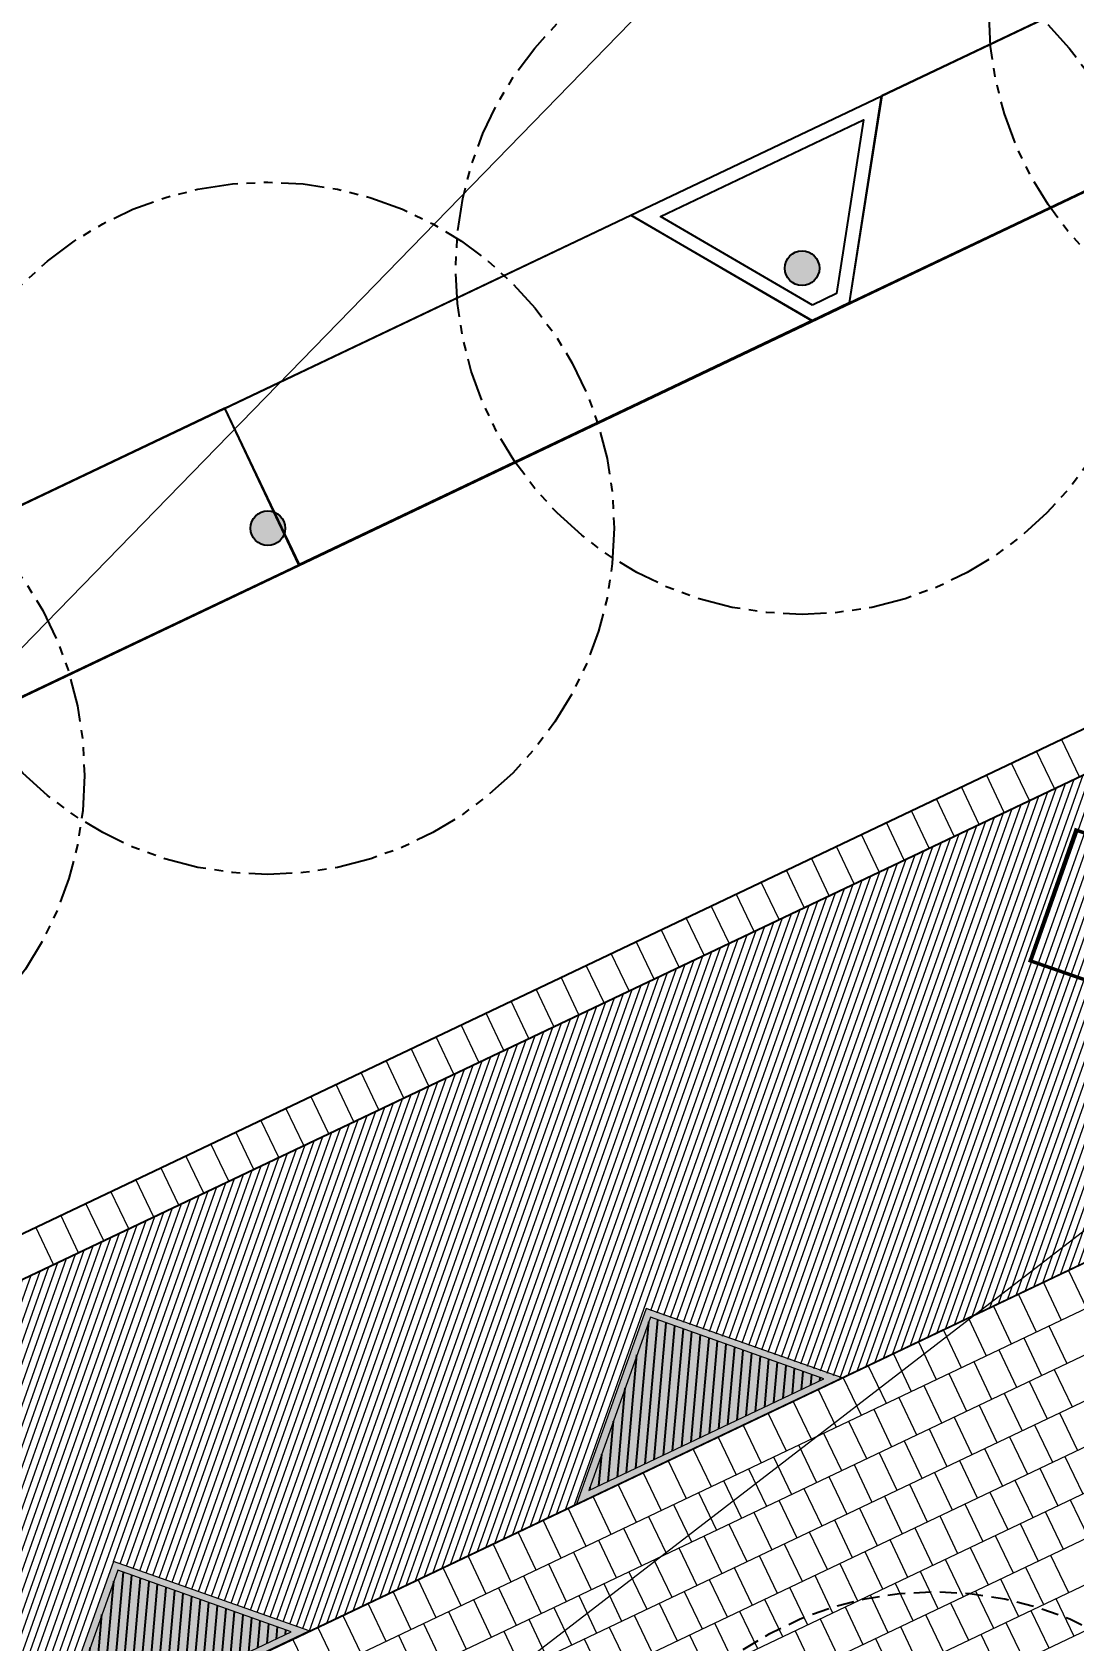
# Model space of a CAD drawing. Header units: metres. Extents: x 678805 to 1359287, y 2747329 to 5497370.
# Drawn here: x 679855.1 to 679870.14, y 2748783.95 to 2748807.18 of the extents above; entities that cross this region are included whole.
import ezdxf
from ezdxf.enums import TextEntityAlignment as Align

# ---------------------------------------------------------------- set-up
doc = ezdxf.new("R2010")
doc.units = ezdxf.units.M
for name, pattern in [('XREF_MON_EIT SUPPORT$0$HIDDEN', [0.375, 0.25, -0.125]), ('XREF_MON_EIT SUPPORT$0$LIM ACERAS$0$PHANTOM2', [1.25, 0.625, -0.125, 0.125, -0.125, 0.125, -0.125]), ('XREF_MON_HSC_FURNITURE$0$DASHED2', [0.375, 0.25, -0.125]), ('XREF_MON_SFT_TREES$0$HIDDEN', [0.375, 0.25, -0.125])]:
    doc.linetypes.add(name, pattern=pattern)
for name, color, linetype in [('00_XREF_MON_HSC_PAVEMENT', 7, 'Continuous'), ('00_XREF_TWQ_BUILDINGS', 7, 'Continuous'), ('00_XREF_TWQ_SFT_TREES', 7, 'Continuous'), ('00_XREF_TWQ_URBAN CONTEXT', 7, 'Continuous'), ('XREF_MON_EIT SUPPORT$0$02-L-Material Change', 253, 'Continuous'), ('XREF_MON_EIT SUPPORT$0$02-L-Painted line', 254, 'Continuous'), ('XREF_MON_EIT SUPPORT$0$02-L-Parking', 252, 'Continuous'), ('XREF_MON_EIT SUPPORT$0$L-Límite Acera', 9, 'Continuous'), ('XREF_MON_EIT SUPPORT$0$SL_TREE_CANOPY_', 254, 'XREF_MON_EIT SUPPORT$0$HIDDEN'), ('XREF_MON_EIT SUPPORT$0$SL_TREE_TRUNK_', 254, 'Continuous'), ('XREF_MON_EIT SUPPORT$0$SL_Trees_out_of_scope_', 254, 'Continuous'), ('XREF_MON_GENERAL_LAYOUT$0$02-L-Plan Change', 8, 'Continuous'), ('XREF_MON_HSC_PAVEMENT$0$03-TR-Tree Pit_Green', 74, 'Continuous'), ('XREF_MON_SFT_TREES$0$SL_TREE_CANOPY', 251, 'XREF_MON_SFT_TREES$0$HIDDEN'), ('XREF_MON_SFT_TREES$0$SL_TREE_TRUNK', 251, 'Continuous'), ('XREF_MON_URBAN CONTEXT$0$XREF_MON_EIT SUPPORT', 7, 'Continuous')]:
    doc.layers.add(name, color=color, linetype=linetype)
for name, color, linetype, true_color in [('02-L-Waterfeatures 01', 7, 'Continuous', 0x4da6ff), ('XREF_MON_HSC_PAVEMENT$0$03-TR-Tree Pit_White', 7, 'Continuous', 0xfcfcfc), ('XREF_MON_SFT_TREES$0$SL_TREE_ALBIZIA_LEBBECK', 7, 'Continuous', 0xa3a300), ('XREF_MON_SFT_TREES$0$SL_TREE_ZIZIPHUS_SPINA', 7, 'Continuous', 0xc6d408)]:
    doc.layers.add(name, color=color, linetype=linetype, true_color=true_color)
for name, color, linetype, lineweight in [('XREF_MON_GENERAL_LAYOUT$0$02-L-Level Curves 0.25-0.75m', 33, 'Continuous', 5), ('XREF_MON_GENERAL_LAYOUT$0$02-L-Level Curves 0.50m', 33, 'Continuous', 5), ('XREF_MON_GENERAL_LAYOUT$0$02-L-Material Change', 251, 'Continuous', 5), ('XREF_MON_GENERAL_LAYOUT$0$04-BK-Tree Pit', 6, 'Continuous', 5), ('XREF_MON_HSC_FURNITURE$0$02-L- Electric vehicles', 8, 'Continuous', 13), ('XREF_MON_HSC_PAVEMENT$0$02-L-B-Flat Bar', 251, 'Continuous', 5), ('XREF_MON_HSC_PAVEMENT$0$04-BK-Tree Pit', 6, 'Continuous', 5)]:
    doc.layers.add(name, color=color, linetype=linetype, lineweight=lineweight)
for name, color, linetype, lineweight, true_color in [('XREF_MON_HSC_PAVEMENT$0$02-L-Joints-Paviment_07_Precast Concrete Blocks 60X40', 7, 'Continuous', 5, 0x999999), ('XREF_MON_HSC_PAVEMENT$0$03-TR-Pavement_07_Precast Concrete Blocks 20X10', 7, 'Continuous', 5, 0x999999), ('XREF_MON_HSC_PAVEMENT$0$03-TR-Pavement_07_Precast Concrete Blocks 60X40', 7, 'Continuous', 5, 0x999999)]:
    doc.layers.add(name, color=color, linetype=linetype, lineweight=lineweight, true_color=true_color)
doc.layers.get('XREF_MON_SFT_TREES$0$SL_TREE_ALBIZIA_LEBBECK').off()
doc.layers.get('XREF_MON_SFT_TREES$0$SL_TREE_ZIZIPHUS_SPINA').off()
doc.styles.add('XREF_MON_GENERAL_LAYOUT$0$Standard', font='arial.ttf')
doc.styles.add('XREF_MON_HSC_FURNITURE$0$ATK_Arial_5.0mm', font='arial.ttf', dxfattribs={"height": 5})

# ---------------------------------------------------------------- blocks, each defined once
blk = doc.blocks.new('XREF_MON_EIT SUPPORT$0$ALCORQUE 1')
at = {"layer": 'XREF_MON_EIT SUPPORT$0$02-L-Material Change', "color": 254, "ltscale": 7}
for points in [[(653000.384, 2717156.982), (652998.87, 2717159.598), (653002.859, 2717159.308), (653000.983, 2717156.938)], [(653000.504, 2717157.173), (652999.232, 2717159.371), (653002.468, 2717159.136), (653000.891, 2717157.145)]]:
    blk.add_lwpolyline(points, close=True, dxfattribs=at)
blk = doc.blocks.new('XREF_MON_EIT SUPPORT$0$parking cada 2')
at = {"layer": 'XREF_MON_EIT SUPPORT$0$02-L-Parking', "color": 254}
for points in [[(679765.512, 2748757.786), (679768.129, 2748756.263), (679760.717, 2748752.736), (679759.647, 2748754.996), (679765.512, 2748757.786)], [(679753.781, 2748752.205), (679753.313, 2748749.213), (679760.725, 2748752.74), (679759.647, 2748754.996), (679753.781, 2748752.205)]]:
    blk.add_lwpolyline(points, dxfattribs=at)
blk = doc.blocks.new('XREF_MON_EIT SUPPORT$0$trees_outofboundaries')
at = {"layer": 'XREF_MON_EIT SUPPORT$0$SL_TREE_TRUNK_'}
h = blk.add_hatch(color=256, dxfattribs=at)
h.dxf.hatch_style = 1
edge = h.paths.add_edge_path()
edge.add_arc((0, 0), 0.25, 0, 360)
at = {"layer": 'XREF_MON_EIT SUPPORT$0$SL_TREE_CANOPY_', "linetype": 'XREF_MON_EIT SUPPORT$0$LIM ACERAS$0$PHANTOM2'}
blk.add_circle((0, 0), 5, dxfattribs=at)
at = {"layer": 'XREF_MON_EIT SUPPORT$0$SL_TREE_TRUNK_'}
blk.add_circle((0, 0), 0.25, dxfattribs=at)
blk = doc.blocks.new('XREF_MON_EIT SUPPORT')
at = {"layer": 'XREF_MON_EIT SUPPORT$0$L-Límite Acera', "color": 254}
for p, q in [((679867.359, 2748806.261), (679879.098, 2748811.847)), ((679852.008, 2748798.956), (679863.747, 2748804.542))]:
    blk.add_line(p, q, dxfattribs=at)
at = {"layer": 'XREF_MON_EIT SUPPORT$0$L-Límite Acera'}
blk.add_lwpolyline([(679733.617, 2748750.361, 0.399635), (679746.717, 2748746.074), (679972.841, 2748853.679)], format="xyb", dxfattribs=at)
at = {"layer": 'XREF_MON_EIT SUPPORT$0$02-L-Material Change', "color": 254, "rotation": 29.61659386372204}
blk.add_blockref('XREF_MON_EIT SUPPORT$0$ALCORQUE 1', (1454981.044, 63928.943), dxfattribs=at)
at = {"layer": 'XREF_MON_EIT SUPPORT$0$02-L-Painted line'}
for p in [(113.586, 54.06), (98.235, 46.756)]:
    blk.add_blockref('XREF_MON_EIT SUPPORT$0$parking cada 2', p, dxfattribs=at)
at = {"layer": 'XREF_MON_EIT SUPPORT$0$SL_Trees_out_of_scope_'}
for p in [(679873.914, 2748807.489), (679866.217, 2748803.774), (679858.504, 2748800.018), (679850.858, 2748796.447)]:
    blk.add_blockref('XREF_MON_EIT SUPPORT$0$trees_outofboundaries', p, dxfattribs=at)
blk = doc.blocks.new('XREF_MON_URBAN CONTEXT')
at = {"layer": 'XREF_MON_URBAN CONTEXT$0$XREF_MON_EIT SUPPORT'}
blk.add_blockref('XREF_MON_EIT SUPPORT', (0, 0), dxfattribs=at)
blk = doc.blocks.new('XREF_MON_SFT_TREES$0$Albizia_lebbeck')
h = blk.add_hatch()
h.set_pattern_fill('ANSI31', color=256, scale=0.1)
edge = h.paths.add_edge_path()
edge.add_arc((0, 0), 5, -25.4481, 334.5519)
at = {"layer": 'XREF_MON_SFT_TREES$0$SL_TREE_TRUNK'}
h = blk.add_hatch(color=256, dxfattribs=at)
h.dxf.hatch_style = 1
edge = h.paths.add_edge_path()
edge.add_arc((0, 0), 0.25, 0, 360)
at = {"layer": 'XREF_MON_SFT_TREES$0$SL_TREE_CANOPY', "linetype": 'XREF_MON_SFT_TREES$0$HIDDEN'}
blk.add_circle((0, 0), 5, dxfattribs=at)
at = {"layer": 'XREF_MON_SFT_TREES$0$SL_TREE_TRUNK'}
blk.add_circle((0, 0), 0.25, dxfattribs=at)
blk = doc.blocks.new('XREF_MON_SFT_TREES$0$Ziziphus_spina_christi')
h = blk.add_hatch()
h.set_pattern_fill('ANSI31', color=256, scale=0.1)
edge = h.paths.add_edge_path()
edge.add_arc((0, 0), 5, 0, 360)
at = {"layer": 'XREF_MON_SFT_TREES$0$SL_TREE_TRUNK'}
h = blk.add_hatch(color=256, dxfattribs=at)
h.dxf.hatch_style = 1
edge = h.paths.add_edge_path()
edge.add_arc((0, 0), 0.25, 0, 360)
at = {"layer": 'XREF_MON_SFT_TREES$0$SL_TREE_CANOPY', "linetype": 'XREF_MON_SFT_TREES$0$HIDDEN'}
blk.add_circle((0, 0), 5, dxfattribs=at)
at = {"layer": 'XREF_MON_SFT_TREES$0$SL_TREE_TRUNK'}
blk.add_circle((0, 0), 0.25, dxfattribs=at)
blk = doc.blocks.new('XREF_MON_SFT_TREES')
at = {"layer": 'XREF_MON_SFT_TREES$0$SL_TREE_ALBIZIA_LEBBECK', "rotation": 25.44812939262281}
blk.add_blockref('XREF_MON_SFT_TREES$0$Albizia_lebbeck', (679875.81, 2748783.31), dxfattribs=at)
at = {"layer": 'XREF_MON_SFT_TREES$0$SL_TREE_ZIZIPHUS_SPINA', "rotation": 25.44812939262281}
blk.add_blockref('XREF_MON_SFT_TREES$0$Ziziphus_spina_christi', (679868.135, 2748779.657), dxfattribs=at)
blk = doc.blocks.new('XREF_MON_HSC_PAVEMENT$0$Alcorque Parking 8m2')
at = {"layer": 'XREF_MON_HSC_PAVEMENT$0$03-TR-Tree Pit_Green', "ltscale": 0.3}
h = blk.add_hatch(dxfattribs=at)
h.set_pattern_fill('ANSI31', color=256, scale=0.04, angle=40)
h.set_pattern_definition([(85, (-679726.04474, -2748720.75428), (-0.1265167266577, 0.011068779329), [])])
h.paths.add_polyline_path([(-1.079, -0.384), (2.316, 1.231), (-0.189, 2.121)])
at = {"layer": 'XREF_MON_HSC_PAVEMENT$0$03-TR-Tree Pit_White'}
h = blk.add_hatch(color=256, dxfattribs=at)
h.dxf.hatch_style = 1
h.paths.add_polyline_path([(-1.254, -0.578), (2.577, 1.245), (-0.25, 2.249)])
blk = doc.blocks.new('XREF_MON_HSC_PAVEMENT')
at = {"layer": 'XREF_MON_HSC_PAVEMENT$0$03-TR-Pavement_07_Precast Concrete Blocks 20X10'}
h = blk.add_hatch(dxfattribs=at)
h.set_pattern_fill('ANSI31', color=256, scale=0.0315, angle=25.5)
h.set_pattern_definition([(70.5, (0, 0), (-0.094275932128, 0.033384858509), [])])
edge = h.paths.add_edge_path()
edge.add_line((679846.747, 2748785.254), (679848.542, 2748781.477))
edge.add_line((679848.542, 2748781.477), (679851.428, 2748780.438))
edge.add_line((679851.428, 2748780.438), (679855.273, 2748782.267))
edge.add_line((679855.273, 2748782.267), (679856.277, 2748785.094))
edge.add_line((679856.277, 2748785.094), (679859.104, 2748784.09))
edge.add_line((679859.104, 2748784.09), (679862.949, 2748785.92))
edge.add_line((679862.949, 2748785.92), (679863.953, 2748788.747))
edge.add_line((679863.953, 2748788.747), (679866.78, 2748787.743))
edge.add_line((679866.78, 2748787.743), (679870.625, 2748789.573))
edge.add_line((679870.625, 2748789.573), (679871.629, 2748792.4))
edge.add_line((679871.629, 2748792.4), (679874.456, 2748791.396))
edge.add_line((679874.456, 2748791.396), (679878.294, 2748793.222))
edge.add_line((679878.294, 2748793.222), (679879.304, 2748796.052))
edge.add_line((679879.304, 2748796.052), (679882.132, 2748795.049))
edge.add_line((679882.132, 2748795.049), (679885.976, 2748796.878))
edge.add_line((679885.976, 2748796.878), (679886.946, 2748799.611))
edge.add_line((679886.946, 2748799.611), (679886.98, 2748799.704))
edge.add_line((679886.98, 2748799.704), (679889.807, 2748798.7))
edge.add_line((679889.807, 2748798.7), (679893.651, 2748800.53))
edge.add_line((679893.651, 2748800.53), (679894.655, 2748803.357))
edge.add_line((679894.655, 2748803.357), (679897.482, 2748802.353))
edge.add_line((679897.482, 2748802.353), (679901.327, 2748804.183))
edge.add_line((679901.327, 2748804.183), (679902.33, 2748807.009))
edge.add_line((679902.33, 2748807.009), (679905.158, 2748806.006))
edge.add_line((679905.158, 2748806.006), (679909.001, 2748807.835))
edge.add_line((679909.001, 2748807.835), (679909.972, 2748810.567))
edge.add_line((679909.972, 2748810.567), (679912.832, 2748809.658))
edge.add_line((679912.832, 2748809.658), (679916.677, 2748811.487))
edge.add_line((679916.677, 2748811.487), (679917.681, 2748814.314))
edge.add_line((679917.681, 2748814.314), (679920.508, 2748813.31))
edge.add_line((679920.508, 2748813.31), (679924.352, 2748815.139))
edge.add_line((679924.352, 2748815.139), (679925.356, 2748817.966))
edge.add_line((679925.356, 2748817.966), (679928.18, 2748816.961))
edge.add_line((679928.18, 2748816.961), (679932.025, 2748818.791))
edge.add_line((679932.025, 2748818.791), (679933.03, 2748821.618))
edge.add_line((679933.03, 2748821.618), (679935.857, 2748820.614))
edge.add_line((679935.857, 2748820.614), (679939.701, 2748822.444))
edge.add_line((679939.701, 2748822.444), (679940.705, 2748825.27))
edge.add_line((679940.705, 2748825.27), (679943.555, 2748824.267))
edge.add_line((679943.555, 2748824.267), (679947.475, 2748826.144))
edge.add_line((679947.475, 2748826.144), (679948.507, 2748829.047))
edge.add_line((679948.507, 2748829.047), (679946.708, 2748832.826))
edge.add_line((679946.708, 2748832.826), (679846.744, 2748785.257))
at = {"layer": 'XREF_MON_HSC_PAVEMENT$0$02-L-B-Flat Bar'}
blk.add_lwpolyline([(679851.427, 2748780.438), (679947.475, 2748826.144)], dxfattribs=at)
at = {"layer": 'XREF_MON_HSC_PAVEMENT$0$02-L-Joints-Paviment_07_Precast Concrete Blocks 60X40'}
blk.add_line((679846.744, 2748785.257), (679903.997, 2748812.502), dxfattribs=at)
for points in [[(679870.221, 2748796.429), (679869.964, 2748796.97)], [(679869.86, 2748796.257), (679869.603, 2748796.798)], [(679869.499, 2748796.085), (679869.241, 2748796.626)], [(679868.776, 2748795.741), (679868.519, 2748796.282)], [(679869.137, 2748795.913), (679868.88, 2748796.454)], [(679868.415, 2748795.569), (679868.158, 2748796.11)], [(679868.054, 2748795.398), (679867.797, 2748795.938)], [(679867.332, 2748795.054), (679867.074, 2748795.595)], [(679867.693, 2748795.226), (679867.435, 2748795.766)], [(679866.97, 2748794.882), (679866.713, 2748795.423)], [(679866.609, 2748794.71), (679866.352, 2748795.251)], [(679865.887, 2748794.366), (679865.629, 2748794.907)], [(679866.248, 2748794.538), (679865.991, 2748795.079)], [(679865.526, 2748794.194), (679865.268, 2748794.735)], [(679865.164, 2748794.023), (679864.907, 2748794.563)], [(679864.442, 2748793.679), (679864.185, 2748794.22)], [(679864.803, 2748793.851), (679864.546, 2748794.391)], [(679864.081, 2748793.507), (679863.823, 2748794.048)], [(679863.72, 2748793.335), (679863.462, 2748793.876)], [(679862.997, 2748792.991), (679862.74, 2748793.532)], [(679863.358, 2748793.163), (679863.101, 2748793.704)], [(679862.636, 2748792.819), (679862.379, 2748793.36)], [(679861.914, 2748792.476), (679861.656, 2748793.016)], [(679862.275, 2748792.648), (679862.018, 2748793.188)], [(679861.552, 2748792.304), (679861.295, 2748792.845)], [(679861.191, 2748792.132), (679860.934, 2748792.673)], [(679860.469, 2748791.788), (679860.212, 2748792.329)], [(679860.83, 2748791.96), (679860.573, 2748792.501)], [(679860.108, 2748791.616), (679859.85, 2748792.157)], [(679859.747, 2748791.444), (679859.489, 2748791.985)], [(679859.024, 2748791.101), (679858.767, 2748791.641)], [(679859.385, 2748791.273), (679859.128, 2748791.813)], [(679858.663, 2748790.929), (679858.406, 2748791.47)], [(679858.302, 2748790.757), (679858.044, 2748791.298)], [(679857.579, 2748790.413), (679857.322, 2748790.954)], [(679857.941, 2748790.585), (679857.683, 2748791.126)], [(679857.218, 2748790.241), (679856.961, 2748790.782)], [(679856.857, 2748790.069), (679856.6, 2748790.61)], [(679856.135, 2748789.726), (679855.877, 2748790.266)], [(679856.496, 2748789.897), (679856.239, 2748790.438)], [(679855.773, 2748789.554), (679855.516, 2748790.094)], [(679855.412, 2748789.382), (679855.155, 2748789.923)], [(679870.064, 2748789.295), (679870.322, 2748788.753)], [(679869.703, 2748789.123), (679869.96, 2748788.581)], [(679869.341, 2748788.951), (679869.599, 2748788.41)], [(679868.619, 2748788.608), (679868.877, 2748788.066)], [(679868.98, 2748788.779), (679869.238, 2748788.238)], [(679868.258, 2748788.436), (679868.516, 2748787.894)], [(679869.78, 2748788.496), (679870.038, 2748787.954)], [(679867.897, 2748788.264), (679868.154, 2748787.722)], [(679869.057, 2748788.152), (679869.315, 2748787.61)], [(679869.419, 2748788.324), (679869.676, 2748787.782)], [(679867.174, 2748787.92), (679867.432, 2748787.378)], [(679867.535, 2748788.092), (679867.793, 2748787.55)], [(679868.696, 2748787.98), (679868.954, 2748787.438)], [(679866.813, 2748787.748), (679867.071, 2748787.206)], [(679868.335, 2748787.808), (679868.593, 2748787.266)], [(679869.496, 2748787.696), (679869.754, 2748787.154)], [(679869.857, 2748787.868), (679870.115, 2748787.326)], [(679866.452, 2748787.576), (679866.71, 2748787.035)], [(679867.613, 2748787.464), (679867.871, 2748786.922)], [(679867.974, 2748787.636), (679868.232, 2748787.094)], [(679869.135, 2748787.524), (679869.393, 2748786.982)], [(679865.73, 2748787.233), (679865.987, 2748786.691)], [(679866.091, 2748787.404), (679866.349, 2748786.863)], [(679867.252, 2748787.292), (679867.509, 2748786.751)], [(679868.774, 2748787.352), (679869.031, 2748786.81)], [(679869.934, 2748787.24), (679870.192, 2748786.698)], [(679865.368, 2748787.061), (679865.626, 2748786.519)], [(679866.89, 2748787.121), (679867.148, 2748786.579)], [(679868.051, 2748787.008), (679868.309, 2748786.467)], [(679868.412, 2748787.18), (679868.67, 2748786.639)], [(679869.573, 2748787.068), (679869.831, 2748786.526)], [(679865.007, 2748786.889), (679865.265, 2748786.347)], [(679866.168, 2748786.777), (679866.426, 2748786.235)], [(679866.529, 2748786.949), (679866.787, 2748786.407)], [(679867.69, 2748786.837), (679867.948, 2748786.295)], [(679869.212, 2748786.896), (679869.47, 2748786.355)], [(679864.285, 2748786.545), (679864.543, 2748786.003)], [(679864.646, 2748786.717), (679864.904, 2748786.175)], [(679865.807, 2748786.605), (679866.065, 2748786.063)], [(679867.329, 2748786.665), (679867.587, 2748786.123)], [(679868.49, 2748786.553), (679868.747, 2748786.011)], [(679868.851, 2748786.724), (679869.109, 2748786.183)], [(679870.012, 2748786.612), (679870.269, 2748786.071)], [(679863.924, 2748786.373), (679864.181, 2748785.831)], [(679865.446, 2748786.433), (679865.703, 2748785.891)], [(679866.606, 2748786.321), (679866.864, 2748785.779)], [(679866.968, 2748786.493), (679867.225, 2748785.951)], [(679868.128, 2748786.381), (679868.386, 2748785.839)], [(679869.289, 2748786.269), (679869.547, 2748785.727)], [(679869.65, 2748786.44), (679869.908, 2748785.899)], [(679863.562, 2748786.201), (679863.82, 2748785.66)], [(679864.723, 2748786.089), (679864.981, 2748785.547)], [(679865.084, 2748786.261), (679865.342, 2748785.719)], [(679866.245, 2748786.149), (679866.503, 2748785.607)], [(679867.406, 2748786.037), (679867.664, 2748785.495)], [(679867.767, 2748786.209), (679868.025, 2748785.667)], [(679868.928, 2748786.097), (679869.186, 2748785.555)], [(679862.84, 2748785.858), (679863.098, 2748785.316)], [(679863.201, 2748786.029), (679863.459, 2748785.488)], [(679864.362, 2748785.917), (679864.62, 2748785.376)], [(679865.523, 2748785.805), (679865.781, 2748785.263)], [(679865.884, 2748785.977), (679866.142, 2748785.435)], [(679867.045, 2748785.865), (679867.303, 2748785.323)], [(679868.567, 2748785.925), (679868.825, 2748785.383)], [(679869.728, 2748785.813), (679869.985, 2748785.271)], [(679870.089, 2748785.985), (679870.347, 2748785.443)], [(679862.479, 2748785.686), (679862.737, 2748785.144)], [(679863.64, 2748785.574), (679863.897, 2748785.032)], [(679864.001, 2748785.745), (679864.259, 2748785.204)], [(679865.162, 2748785.633), (679865.419, 2748785.092)], [(679866.684, 2748785.693), (679866.941, 2748785.151)], [(679867.844, 2748785.581), (679868.102, 2748785.039)], [(679868.206, 2748785.753), (679868.463, 2748785.211)], [(679869.366, 2748785.641), (679869.624, 2748785.099)], [(679861.756, 2748785.342), (679862.014, 2748784.8)], [(679862.118, 2748785.514), (679862.375, 2748784.972)], [(679863.278, 2748785.402), (679863.536, 2748784.86)], [(679864.8, 2748785.462), (679865.058, 2748784.92)], [(679865.961, 2748785.349), (679866.219, 2748784.808)], [(679866.322, 2748785.521), (679866.58, 2748784.98)], [(679867.483, 2748785.409), (679867.741, 2748784.867)], [(679869.005, 2748785.469), (679869.263, 2748784.927)], [(679861.395, 2748785.17), (679861.653, 2748784.628)], [(679862.917, 2748785.23), (679863.175, 2748784.688)], [(679864.078, 2748785.118), (679864.336, 2748784.576)], [(679864.439, 2748785.29), (679864.697, 2748784.748)], [(679865.6, 2748785.178), (679865.858, 2748784.636)], [(679867.122, 2748785.237), (679867.38, 2748784.696)], [(679868.283, 2748785.125), (679868.541, 2748784.583)], [(679868.644, 2748785.297), (679868.902, 2748784.755)], [(679869.805, 2748785.185), (679870.063, 2748784.643)], [(679861.034, 2748784.998), (679861.292, 2748784.456)], [(679862.195, 2748784.886), (679862.453, 2748784.344)], [(679862.556, 2748785.058), (679862.814, 2748784.516)], [(679863.717, 2748784.946), (679863.975, 2748784.404)], [(679865.239, 2748785.006), (679865.497, 2748784.464)], [(679866.4, 2748784.894), (679866.657, 2748784.352)], [(679866.761, 2748785.065), (679867.019, 2748784.524)], [(679867.922, 2748784.953), (679868.179, 2748784.412)], [(679869.444, 2748785.013), (679869.701, 2748784.471)], [(679860.312, 2748784.654), (679860.57, 2748784.113)], [(679860.673, 2748784.826), (679860.931, 2748784.285)], [(679861.834, 2748784.714), (679862.091, 2748784.172)], [(679863.356, 2748784.774), (679863.613, 2748784.232)], [(679864.516, 2748784.662), (679864.774, 2748784.12)], [(679864.878, 2748784.834), (679865.135, 2748784.292)], [(679866.038, 2748784.722), (679866.296, 2748784.18)], [(679867.56, 2748784.781), (679867.818, 2748784.24)], [(679868.721, 2748784.669), (679868.979, 2748784.128)], [(679869.082, 2748784.841), (679869.34, 2748784.299)], [(679859.951, 2748784.483), (679860.208, 2748783.941)], [(679861.472, 2748784.542), (679861.73, 2748784.001)], [(679862.633, 2748784.43), (679862.891, 2748783.888)], [(679862.994, 2748784.602), (679863.252, 2748784.06)], [(679864.155, 2748784.49), (679864.413, 2748783.948)], [(679865.677, 2748784.55), (679865.935, 2748784.008)], [(679866.838, 2748784.438), (679867.096, 2748783.896)], [(679867.199, 2748784.61), (679867.457, 2748784.068)], [(679868.36, 2748784.498), (679868.618, 2748783.956)], [(679869.882, 2748784.557), (679870.14, 2748784.016)], [(679859.589, 2748784.311), (679859.847, 2748783.769)], [(679860.75, 2748784.199), (679861.008, 2748783.657)], [(679861.111, 2748784.37), (679861.369, 2748783.829)], [(679862.272, 2748784.258), (679862.53, 2748783.717)], [(679863.794, 2748784.318), (679864.052, 2748783.776)], [(679864.955, 2748784.206), (679865.213, 2748783.664)], [(679865.316, 2748784.378), (679865.574, 2748783.836)], [(679866.477, 2748784.266), (679866.735, 2748783.724)], [(679867.999, 2748784.326), (679868.257, 2748783.784)], [(679869.16, 2748784.214), (679869.417, 2748783.672)], [(679869.521, 2748784.385), (679869.779, 2748783.844)], [(679858.867, 2748783.967), (679859.125, 2748783.425)], [(679859.228, 2748784.139), (679859.486, 2748783.597)], [(679860.389, 2748784.027), (679860.647, 2748783.485)], [(679861.911, 2748784.087), (679862.169, 2748783.545)], [(679863.072, 2748783.974), (679863.33, 2748783.433)], [(679863.433, 2748784.146), (679863.691, 2748783.605)], [(679864.594, 2748784.034), (679864.851, 2748783.492)], [(679866.116, 2748784.094), (679866.373, 2748783.552)], [(679867.276, 2748783.982), (679867.534, 2748783.44)], [(679867.638, 2748784.154), (679867.895, 2748783.612)], [(679868.798, 2748784.042), (679869.056, 2748783.5)]]:
    blk.add_lwpolyline(points, dxfattribs=at)
at = {"layer": 'XREF_MON_HSC_PAVEMENT$0$03-TR-Pavement_07_Precast Concrete Blocks 60X40'}
for p, q in [((679602.439, 2748661.942), (679961.734, 2748832.918)), ((679602.698, 2748661.401), (679961.992, 2748832.376)), ((679602.956, 2748660.859), (679962.25, 2748831.835)), ((679603.215, 2748660.318), (679962.509, 2748831.293)), ((679603.474, 2748659.776), (679962.768, 2748830.752)), ((679603.732, 2748659.235), (679963.026, 2748830.21)), ((679733.636, 2748720.387), (679963.285, 2748829.669)), ((679733.894, 2748719.845), (679963.543, 2748829.127)), ((679723.497, 2748714.233), (679963.802, 2748828.586))]:
    blk.add_line(p, q, dxfattribs=at)
at = {"layer": 'XREF_MON_HSC_PAVEMENT$0$04-BK-Tree Pit'}
for p in [(679864.217, 2748786.501), (679856.526, 2748782.846)]:
    blk.add_blockref('XREF_MON_HSC_PAVEMENT$0$Alcorque Parking 8m2', p, dxfattribs=at)
blk = doc.blocks.new('XREF_MON_HSC_FURNITURE$0$Electrical V')
at = {"linetype": 'XREF_MON_HSC_FURNITURE$0$DASHED2', "const_width": 0.05}
blk.add_lwpolyline([(652920.899, 2717123.376), (652922.893, 2717123.537), (652923.296, 2717118.552), (652921.302, 2717118.392)], close=True, dxfattribs=at)
at = {"style": 'XREF_MON_HSC_FURNITURE$0$ATK_Arial_5.0mm'}
blk.add_text('EV', height=0.5, dxfattribs=at).set_placement((652921.703, 2717120.909, 0))
blk = doc.blocks.new('XREF_MON_HSC_FURNITURE')
at = {"layer": 'XREF_MON_HSC_FURNITURE$0$02-L- Electric vehicles', "rotation": 66.13110363666998}
blk.add_blockref('XREF_MON_HSC_FURNITURE$0$Electrical V', (2900406.213, 1052243.773, 0), dxfattribs=at)
blk = doc.blocks.new('XREF_MON_GENERAL_LAYOUT$0$Alcorque Parking 8m2')
blk.add_lwpolyline([(2.316, 1.231), (-0.189, 2.121), (-1.079, -0.384)], close=True)
at = {"layer": 'XREF_MON_GENERAL_LAYOUT$0$02-L-Material Change'}
blk.add_lwpolyline([(2.577, 1.245), (-0.25, 2.249), (-1.254, -0.578)], close=True, dxfattribs=at)
blk = doc.blocks.new('XREF_MON_GENERAL_LAYOUT')
at = {"layer": 'XREF_MON_GENERAL_LAYOUT$0$02-L-Level Curves 0.25-0.75m', "ltscale": 0.3}
blk.add_lwpolyline([(679887.022, 2748805.088), (679887.022, 2748805.088), (679892.662, 2748807.108), (679734.284, 2748685.079)], dxfattribs=at)
at = {"layer": 'XREF_MON_GENERAL_LAYOUT$0$02-L-Level Curves 0.50m', "ltscale": 0.3}
blk.add_line((679869.267, 2748813.008), (679839.629, 2748782.536), dxfattribs=at)
at = {"layer": 'XREF_MON_GENERAL_LAYOUT$0$02-L-Material Change', "ltscale": 0.3}
blk.add_lwpolyline([(679851.446, 2748780.447), (679947.475, 2748826.144)], dxfattribs=at)
at = {"layer": 'XREF_MON_GENERAL_LAYOUT$0$02-L-Plan Change'}
for p, q in [((679846.847, 2748785.97, 0), (679946.089, 2748833.196, 0)), ((679847.105, 2748785.429, 0), (679946.347, 2748832.654, 0))]:
    blk.add_line(p, q, dxfattribs=at)
at = {"layer": 'XREF_MON_GENERAL_LAYOUT$0$04-BK-Tree Pit'}
for p in [(679864.217, 2748786.501), (679856.526, 2748782.846)]:
    blk.add_blockref('XREF_MON_GENERAL_LAYOUT$0$Alcorque Parking 8m2', p, dxfattribs=at)
at = {"style": 'XREF_MON_GENERAL_LAYOUT$0$Standard'}
for tag, rotation, p in [('604,00', 330.2643, (679905.77, 2748776.558)), ('603,00', 330.2643, (679901.861, 2748753.477)), ('600,00', 133.826, (679944.597, 2748745.153)), ('602,00', 330.2643, (679883.319, 2748738.727)), ('601,00', 117.8906, (679920.972, 2748732.87)), ('601,00', 330.2643, (679864.777, 2748723.976)), ('600,00', 40.8833, (679777.405, 2748705.444, 1.17)), ('602,00', 330.2643, (679941.275, 2748705.483)), ('601,00', 40.8833, (679701.798, 2748703.889, 1.17)), ('598,00', 62.091, (679810.267, 2748702.619)), ('600,00', 330.2643, (679877.781, 2748691.131)), ('600,00', 19.5511, (679920.444, 2748685.496)), ('601,00', 330.2643, (679934.813, 2748683.804)), ('599,00', 330.2643, (679854.567, 2748679.061)), ('600,00', 88.3928, (679743.913, 2748675.572)), ('599,00', 20.6086, (679924.26, 2748675.216)), ('601,00', 88.3928, (679728.035, 2748671.318, -2)), ('602,00', 88.3928, (679711.826, 2748665.966, -1)), ('603,00', 88.3928, (679695.615, 2748660.611)), ('599,00', 40.8833, (679788.807, 2748655.829, 1.17)), ('601,00', 40.8833, (679627.612, 2748644.603, 1.17)), ('603,00', 41.7058, (679702.499, 2748628.484, 1.17)), ('600,00', 40.8833, (679645.925, 2748597.926, 1.17)), ('599,00', 34.2277, (679673.574, 2748555.136, 5.34))]:
    blk.add_attdef(tag, text='', height=1, rotation=rotation, dxfattribs=at).set_placement(p, align=Align.MIDDLE)
at = {"ltscale": 0.3, "style": 'XREF_MON_GENERAL_LAYOUT$0$Standard'}
for tag, rotation, p in [('603,50', 330.2643, (679911.501, 2748760.57)), ('602,50', 330.2643, (679892.865, 2748745.846)), ('600,50', 133.826, (679933.048, 2748738.729)), ('601,50', 330.2643, (679873.581, 2748731.671)), ('601,50', 101.2857, (679909.522, 2748726.945)), ('602,50', 330.2643, (679948.625, 2748713.86)), ('600,50', 39.606, (679743.243, 2748706.971)), ('600,50', 330.2643, (679880.266, 2748702.726)), ('600,50', 17.3537, (679917.615, 2748690.554)), ('599,50', 330.2643, (679867.197, 2748684.716)), ('599,50', 18.8944, (679921.71, 2748680.578)), ('599,50', 39.606, (679778.991, 2748677.241)), ('600,50', 88.3928, (679735.925, 2748673.586)), ('601,50', 88.3928, (679719.906, 2748668.581)), ('602,50', 88.3928, (679703.474, 2748663.452)), ('598,50', 330.2643, (679861.765, 2748662.397)), ('601,50', 39.606, (679610.513, 2748662.061)), ('600,00', 41.7058, (679752.308, 2748637.685)), ('601,00', 41.7058, (679736.044, 2748634.538)), ('599,00', 35.0835, (679763.043, 2748634.415, 1.17)), ('602,00', 41.7058, (679720.174, 2748633.096, 1.17)), ('600,00', 35.0835, (679747.063, 2748629.903, 1.17)), ('601,00', 35.0835, (679731.246, 2748625.239, 1.17)), ('600,50', 39.606, (679636.92, 2748621.339)), ('602,00', 35.0835, (679715.4, 2748620.639, 1.17)), ('599,50', 28.7604, (679659.482, 2748574.323))]:
    blk.add_attdef(tag, text='', height=1, rotation=rotation, dxfattribs=at).set_placement(p, align=Align.MIDDLE)

msp = doc.modelspace()

# ---------------------------------------------------------------- block references
at = {"layer": '00_XREF_MON_HSC_PAVEMENT'}
msp.add_blockref('XREF_MON_HSC_PAVEMENT', (0, 0), dxfattribs=at)
at = {"layer": '00_XREF_TWQ_BUILDINGS'}
msp.add_blockref('XREF_MON_HSC_FURNITURE', (0, 0), dxfattribs=at)
at = {"layer": '00_XREF_TWQ_SFT_TREES'}
msp.add_blockref('XREF_MON_SFT_TREES', (0, 0), dxfattribs=at)
at = {"layer": '00_XREF_TWQ_URBAN CONTEXT'}
msp.add_blockref('XREF_MON_URBAN CONTEXT', (0, 0), dxfattribs=at)
at = {"layer": '02-L-Waterfeatures 01', "color": 18, "true_color": 0x000000}
msp.add_blockref('XREF_MON_GENERAL_LAYOUT', (0, 0), dxfattribs=at)

doc.saveas('drawing.dxf')
